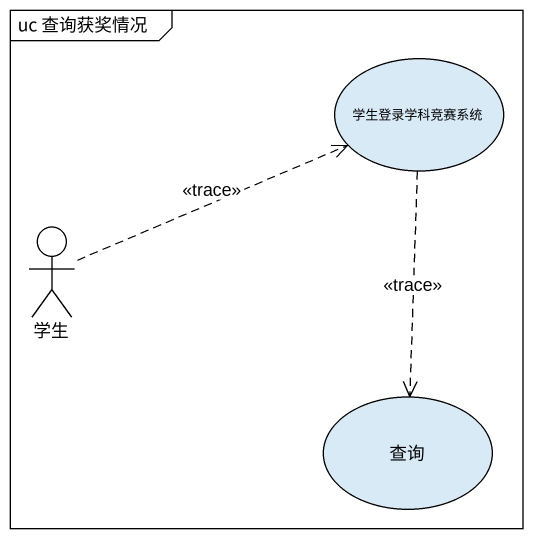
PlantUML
@startuml
mainframe uc 查询获奖情况
usecase 学生登录学科竞赛系统
actor 学生
usecase 查询
学生登录学科竞赛系统 ..> 查询 : <<trace>>
学生 .right.> 学生登录学科竞赛系统 : <<trace>>
@enduml
